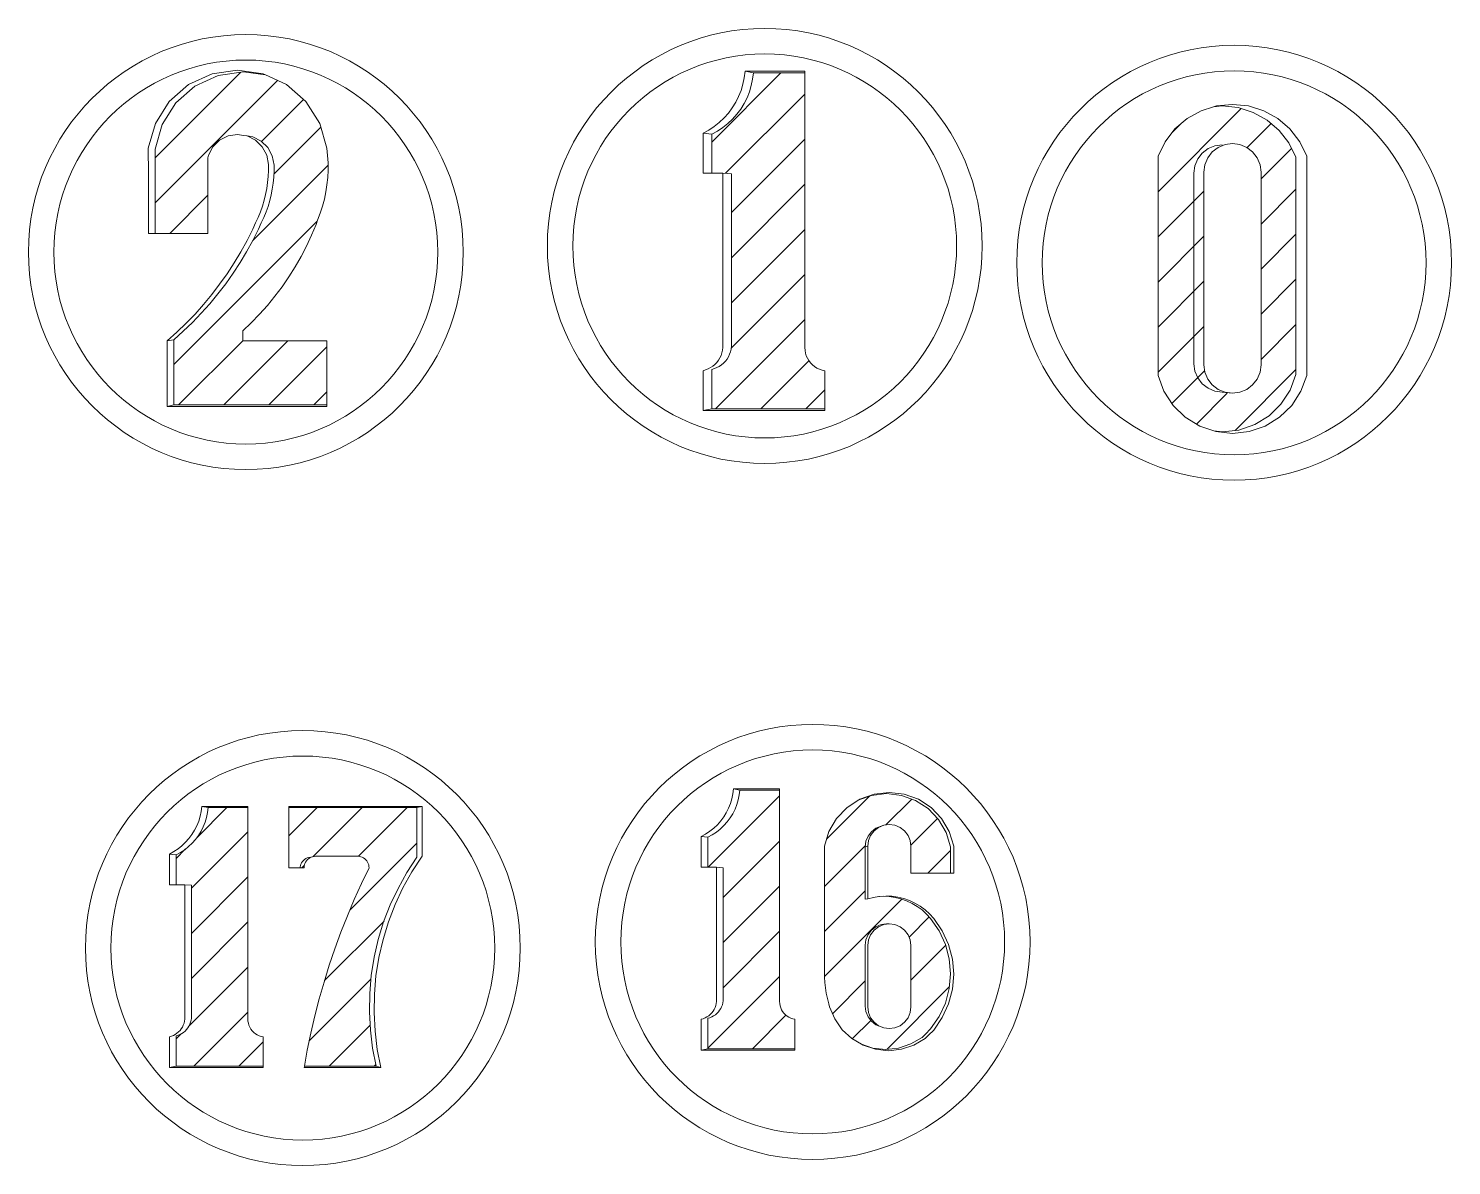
# Model space of a CAD drawing. Header units: inches. Extents: x -1979 to 7680, y -968 to 3127.
# Drawn here: x 2953.9 to 3005.3, y 995.6 to 1036.7 of the extents above; entities that cross this region are included whole.
import ezdxf

# ---------------------------------------------------------------- set-up
doc = ezdxf.new("R2010")
doc.units = ezdxf.units.IN
doc.header["$MEASUREMENT"] = 0
pattern_1 = [(45, (2232.7072, 1574.1366), (-0.8148213, 0.8148213), [])]

msp = doc.modelspace()

# ---------------------------------------------------------------- hatches: boundary and pattern name
at = {"lineweight": 20}
h = msp.add_hatch(dxfattribs=at)
h.set_pattern_fill('ANSI31', color=256, scale=9.218651)
h.set_pattern_definition([(45, (2232.7072, 1574.1366), (-0.8148213, 0.8148213), [])])
h.paths.add_polyline_path([(2964.666, 1025.412), (2961.627, 1025.412), (2961.627, 1025.769), (2961.937, 1026.065), (2962.235, 1026.374), (2962.519, 1026.694), (2962.791, 1027.026), (2963.048, 1027.369), (2963.291, 1027.722), (2963.52, 1028.085), (2963.733, 1028.456), (2963.931, 1028.837), (2964.113, 1029.225), (2964.279, 1029.62), (2964.334, 1029.774), (2964.428, 1030.022), (2964.509, 1030.274), (2964.576, 1030.531), (2964.63, 1030.79), (2964.67, 1031.052), (2964.697, 1031.315), (2964.71, 1031.58), (2964.709, 1031.845), (2964.694, 1032.109), (2964.666, 1032.373), (2964.41, 1033.269), (2963.911, 1034.057), (2963.209, 1034.67), (2962.447, 1035.02), (2961.651, 1035.136), (2960.737, 1035.003), (2959.898, 1034.618), (2959.203, 1034.01), (2958.709, 1033.23), (2958.456, 1032.343), (2958.464, 1031.419), (2958.464, 1029.295), (2960.367, 1029.295), (2960.367, 1032.087), (2960.545, 1032.423), (2960.792, 1032.664), (2961.099, 1032.817), (2961.439, 1032.87), (2961.651, 1032.835), (2961.779, 1032.817), (2961.784, 1032.815), (2961.987, 1032.783), (2962.292, 1032.631), (2962.536, 1032.393), (2962.696, 1032.092), (2962.757, 1031.757), (2962.757, 1031.542), (2962.747, 1031.326), (2962.726, 1031.112), (2962.695, 1030.898), (2962.654, 1030.687), (2962.603, 1030.477), (2962.541, 1030.271), (2962.47, 1030.067), (2962.389, 1029.868), (2962.298, 1029.672), (2962.197, 1029.448), (2961.989, 1029.036), (2961.767, 1028.632), (2961.529, 1028.237), (2961.277, 1027.851), (2961.01, 1027.475), (2960.73, 1027.109), (2960.436, 1026.753), (2960.129, 1026.409), (2959.809, 1026.077), (2959.477, 1025.757), (2959.134, 1025.449), (2959.134, 1023.098), (2964.666, 1023.098)])
h = msp.add_hatch(dxfattribs=at)
h.set_pattern_fill('ANSI31', color=256, scale=9.218651)
h.set_pattern_definition([(45, (2232.7072, 1574.1366), (-0.8148213, 0.8148213), [])])
h.paths.add_polyline_path([(2982.474, 1024.386), (2982.383, 1024.429), (2982.298, 1024.482), (2982.22, 1024.545), (2982.151, 1024.617), (2982.09, 1024.696), (2982.039, 1024.782), (2981.998, 1024.874), (2981.969, 1024.97), (2981.951, 1025.068), (2981.945, 1025.168), (2981.945, 1035.094), (2980.083, 1035.094), (2980.055, 1034.862), (2980.008, 1034.633), (2979.941, 1034.41), (2979.854, 1034.193), (2979.749, 1033.984), (2979.627, 1033.785), (2979.488, 1033.598), (2979.333, 1033.423), (2979.163, 1033.262), (2978.98, 1033.117), (2978.785, 1032.988), (2978.58, 1032.877), (2978.58, 1031.471), (2978.985, 1031.471), (2979.294, 1031.449), (2979.294, 1025.208), (2979.281, 1025.111), (2979.258, 1025.017), (2979.225, 1024.925), (2979.183, 1024.837), (2979.132, 1024.755), (2979.072, 1024.678), (2979.005, 1024.607), (2978.93, 1024.545), (2978.85, 1024.49), (2978.764, 1024.444), (2978.674, 1024.408), (2978.58, 1024.381), (2978.58, 1022.953), (2982.667, 1022.953), (2982.667, 1024.334), (2982.568, 1024.354)])
h = msp.add_hatch(dxfattribs=at)
h.set_pattern_fill('ANSI31', color=256, scale=9.218651, angle=180)
h.set_pattern_definition([(225, (2232.7072, 1574.1366), (0.8148213, -0.8148213), [])])
h.paths.add_polyline_path([(2999.697, 1024.2), (2999.697, 1032.046), (2999.443, 1032.561), (2999.091, 1033.015), (2998.655, 1033.389), (2998.152, 1033.667), (2997.604, 1033.839), (2997.033, 1033.897), (2996.719, 1033.865), (2996.271, 1033.724), (2995.763, 1033.443), (2995.323, 1033.066), (2994.967, 1032.608), (2994.711, 1032.088), (2994.711, 1024.164), (2994.925, 1023.592), (2995.258, 1023.08), (2995.696, 1022.653), (2996.216, 1022.333), (2996.727, 1022.157), (2997.033, 1022.123), (2997.634, 1022.19), (2998.207, 1022.387), (2998.722, 1022.704), (2999.155, 1023.126), (2999.485, 1023.633)])
h.paths.add_polyline_path([(2996.368, 1032.006), (2997.247, 1032.68), (2998.339, 1032.227), (2998.434, 1031.507), (2998.434, 1024.052), (2997.555, 1023.377), (2997.149, 1023.546), (2996.687, 1023.599), (2996.368, 1024.367)], flags=16)
h = msp.add_hatch(dxfattribs=at)
h.set_pattern_fill('ANSI31', color=256, scale=9.218651)
h.set_pattern_definition(pattern_1)
h.paths.add_polyline_path([(2981.437, 1000.939), (2981.368, 1000.972), (2981.302, 1001.013), (2981.242, 1001.061), (2981.189, 1001.117), (2981.142, 1001.178), (2981.103, 1001.244), (2981.071, 1001.315), (2981.049, 1001.388), (2981.035, 1001.464), (2981.031, 1001.541), (2981.031, 1009.181), (2979.597, 1009.181), (2979.576, 1009.003), (2979.539, 1008.827), (2979.487, 1008.655), (2979.421, 1008.488), (2979.34, 1008.327), (2979.246, 1008.174), (2979.139, 1008.03), (2979.019, 1007.895), (2978.889, 1007.772), (2978.748, 1007.66), (2978.598, 1007.561), (2978.44, 1007.475), (2978.44, 1006.393), (2978.752, 1006.393), (2978.99, 1006.376), (2978.99, 1001.571), (2978.98, 1001.497), (2978.962, 1001.424), (2978.937, 1001.354), (2978.904, 1001.286), (2978.865, 1001.223), (2978.819, 1001.163), (2978.767, 1001.109), (2978.71, 1001.061), (2978.648, 1001.019), (2978.582, 1000.984), (2978.512, 1000.956), (2978.44, 1000.935), (2978.44, 999.836), (2981.586, 999.836), (2981.586, 1000.899), (2981.51, 1000.914)])
h = msp.add_hatch(dxfattribs=at)
h.set_pattern_fill('ANSI31', color=256, scale=9.218651)
h.set_pattern_definition(pattern_1)
h.paths.add_polyline_path([(2986.491, 1004.541), (2986.344, 1004.702), (2986.182, 1004.848), (2986.006, 1004.977), (2985.819, 1005.088), (2985.621, 1005.18), (2985.416, 1005.252), (2985.204, 1005.304), (2984.988, 1005.334), (2984.77, 1005.343), (2984.621, 1005.334), (2984.429, 1005.304), (2984.216, 1005.248), (2984.126, 1005.241), (2984.126, 1007.129), (2984.152, 1007.329), (2984.23, 1007.516), (2984.353, 1007.676), (2984.513, 1007.799), (2984.7, 1007.876), (2984.795, 1007.909), (2984.997, 1007.936), (2985.2, 1007.909), (2985.388, 1007.831), (2985.55, 1007.707), (2985.674, 1007.545), (2985.752, 1007.357), (2985.779, 1007.154), (2985.779, 1006.183), (2987.208, 1006.183), (2987.208, 1007.129), (2987.047, 1007.648), (2986.773, 1008.116), (2986.398, 1008.509), (2985.943, 1008.806), (2985.432, 1008.99), (2984.9, 1009.053), (2984.893, 1009.053), (2984.353, 1008.99), (2983.892, 1008.823), (2983.47, 1008.548), (2983.092, 1008.151), (2982.814, 1007.678), (2982.652, 1007.154), (2982.652, 1002.613), (2982.657, 1002.419), (2982.67, 1002.225), (2982.691, 1002.031), (2982.721, 1001.839), (2982.759, 1001.649), (2982.806, 1001.46), (2982.84, 1001.344), (2983.023, 1000.909), (2983.294, 1000.522), (2983.641, 1000.202), (2983.988, 999.997), (2984.403, 999.859), (2984.868, 999.81), (2985.333, 999.859), (2985.777, 1000.006), (2986.179, 1000.244), (2986.305, 1000.36), (2986.491, 1000.55), (2986.797, 1000.994), (2987.023, 1001.485), (2987.161, 1002.007), (2987.208, 1002.545), (2987.161, 1003.083), (2987.023, 1003.605), (2986.797, 1004.096)])
h.paths.add_polyline_path([(2984.152, 1003.774), (2984.23, 1003.961), (2984.353, 1004.121), (2984.513, 1004.244), (2984.7, 1004.321), (2984.9, 1004.348), (2984.997, 1004.346), (2985.2, 1004.319), (2985.388, 1004.241), (2985.55, 1004.117), (2985.674, 1003.955), (2985.752, 1003.767), (2985.779, 1003.564), (2985.779, 1001.344), (2985.752, 1001.141), (2985.674, 1000.953), (2985.55, 1000.791), (2985.388, 1000.667), (2985.2, 1000.589), (2984.997, 1000.562), (2984.795, 1000.589), (2984.7, 1000.627), (2984.606, 1000.667), (2984.513, 1000.704), (2984.353, 1000.827), (2984.23, 1000.988), (2984.152, 1001.174), (2984.126, 1001.375), (2984.126, 1003.574)], flags=16)
h = msp.add_hatch(dxfattribs=at)
h.set_pattern_fill('ANSI31', color=256, scale=9.218651)
h.set_pattern_definition(pattern_1)
h.paths.add_polyline_path([(2962.217, 1000.305), (2962.147, 1000.338), (2962.082, 1000.379), (2962.022, 1000.427), (2961.968, 1000.482), (2961.922, 1000.544), (2961.882, 1000.61), (2961.851, 1000.681), (2961.829, 1000.754), (2961.815, 1000.83), (2961.81, 1000.907), (2961.81, 1008.547), (2960.377, 1008.547), (2960.355, 1008.369), (2960.319, 1008.193), (2960.267, 1008.021), (2960.201, 1007.854), (2960.12, 1007.693), (2960.026, 1007.54), (2959.919, 1007.396), (2959.799, 1007.261), (2959.669, 1007.138), (2959.528, 1007.026), (2959.378, 1006.927), (2959.22, 1006.841), (2959.22, 1005.758), (2959.532, 1005.758), (2959.77, 1005.741), (2959.77, 1000.937), (2959.76, 1000.863), (2959.742, 1000.79), (2959.717, 1000.72), (2959.684, 1000.652), (2959.645, 1000.589), (2959.599, 1000.529), (2959.547, 1000.475), (2959.49, 1000.427), (2959.428, 1000.385), (2959.361, 1000.35), (2959.292, 1000.322), (2959.22, 1000.301), (2959.22, 999.202), (2962.366, 999.202), (2962.366, 1000.265), (2962.29, 1000.28)])
h = msp.add_hatch(dxfattribs=at)
h.set_pattern_fill('ANSI31', color=256, scale=9.218651)
h.set_pattern_definition(pattern_1)
h.paths.add_polyline_path([(2966.272, 1002.486), (2966.376, 1003.139), (2966.526, 1003.783), (2966.72, 1004.415), (2966.958, 1005.032), (2967.239, 1005.63), (2967.561, 1006.208), (2967.923, 1006.761), (2967.923, 1008.547), (2963.29, 1008.547), (2963.29, 1006.371), (2963.702, 1006.371), (2963.706, 1006.429), (2963.741, 1006.532), (2963.801, 1006.622), (2963.883, 1006.693), (2963.98, 1006.741), (2964.007, 1006.747), (2963.955, 1006.729), (2963.907, 1006.705), (2963.862, 1006.675), (2963.822, 1006.64), (2963.786, 1006.599), (2963.756, 1006.555), (2963.732, 1006.506), (2963.715, 1006.455), (2963.704, 1006.402), (2963.702, 1006.371), (2963.846, 1006.371), (2963.851, 1006.453), (2963.886, 1006.557), (2963.947, 1006.648), (2964.029, 1006.72), (2964.127, 1006.768), (2964.208, 1006.784), (2964.262, 1006.788), (2965.819, 1006.788), (2965.917, 1006.768), (2966.014, 1006.72), (2966.095, 1006.647), (2966.155, 1006.556), (2966.189, 1006.453), (2966.193, 1006.371), (2965.918, 1005.799), (2965.657, 1005.221), (2965.41, 1004.636), (2965.177, 1004.046), (2964.959, 1003.45), (2964.755, 1002.849), (2964.566, 1002.243), (2964.392, 1001.633), (2964.233, 1001.018), (2964.089, 1000.4), (2963.96, 999.779), (2963.854, 999.202), (2966.448, 999.202), (2966.32, 999.85), (2966.239, 1000.506), (2966.204, 1001.167), (2966.215, 1001.828)])

# ---------------------------------------------------------------- linework, layer by layer
for p, q in [((2978.58, 1032.877), (2978.58, 1031.471)), ((2978.58, 1022.953), (2982.667, 1022.953)), ((2984.795, 1007.909), (2984.997, 1007.936)), ((2978.44, 1007.475), (2978.44, 1006.393)), ((2959.22, 1006.841), (2959.22, 1005.758)), ((2978.44, 999.836), (2981.586, 999.836)), ((2959.22, 999.202), (2962.366, 999.202)), ((2963.854, 999.202), (2966.448, 999.202))]:
    msp.add_line(p, q, dxfattribs=at)
for points in [[(2958.221, 1029.295), (2958.221, 1031.44), (2958.212, 1032.373), (2958.468, 1033.269), (2958.967, 1034.057), (2959.669, 1034.67), (2960.516, 1035.06), (2961.439, 1035.193), (2962.362, 1035.06), (2962.447, 1035.02), (2963.209, 1034.67), (2963.911, 1034.057), (2964.41, 1033.269), (2964.666, 1032.373), (2964.694, 1032.109), (2964.709, 1031.845), (2964.71, 1031.58), (2964.697, 1031.315), (2964.67, 1031.052), (2964.63, 1030.79), (2964.576, 1030.531), (2964.509, 1030.274), (2964.428, 1030.022), (2964.334, 1029.774), (2964.279, 1029.62), (2964.113, 1029.225), (2963.931, 1028.837), (2963.733, 1028.456), (2963.52, 1028.085), (2963.291, 1027.722), (2963.048, 1027.369), (2962.791, 1027.026), (2962.519, 1026.694), (2962.235, 1026.374), (2961.937, 1026.065), (2961.627, 1025.769), (2961.627, 1025.412), (2964.666, 1025.412), (2964.666, 1023.098), (2964.666, 1023.037), (2958.897, 1023.037)], [(2958.464, 1029.295), (2958.464, 1031.419), (2958.456, 1032.343), (2958.709, 1033.23), (2959.203, 1034.01), (2959.898, 1034.618), (2960.737, 1035.003), (2961.651, 1035.136), (2962.447, 1035.02)], [(2978.264, 1022.891), (2982.667, 1022.891), (2982.667, 1022.953), (2982.667, 1024.334), (2982.568, 1024.354), (2982.474, 1024.386), (2982.383, 1024.429), (2982.298, 1024.482), (2982.22, 1024.545), (2982.151, 1024.617), (2982.09, 1024.696), (2982.039, 1024.782), (2981.998, 1024.874), (2981.969, 1024.97), (2981.951, 1025.068), (2981.945, 1025.168), (2981.945, 1035.094), (2981.945, 1035.152), (2979.782, 1035.152), (2979.754, 1034.918), (2979.706, 1034.687), (2979.638, 1034.461), (2979.551, 1034.242), (2979.445, 1034.031), (2979.321, 1033.83), (2979.181, 1033.641), (2979.024, 1033.464), (2978.853, 1033.302), (2978.668, 1033.156), (2978.472, 1033.026), (2978.264, 1032.913), (2978.264, 1031.471), (2978.58, 1031.471), (2978.985, 1031.471), (2978.985, 1025.168), (2978.972, 1025.071), (2978.949, 1024.975), (2978.916, 1024.883), (2978.873, 1024.794), (2978.822, 1024.711), (2978.761, 1024.633), (2978.693, 1024.562), (2978.618, 1024.499), (2978.537, 1024.444), (2978.45, 1024.398), (2978.359, 1024.361), (2978.264, 1024.334), (2978.264, 1022.891), (2978.58, 1022.953), (2978.58, 1024.381), (2978.674, 1024.408), (2978.764, 1024.444), (2978.85, 1024.49), (2978.93, 1024.545), (2979.005, 1024.607), (2979.072, 1024.678), (2979.132, 1024.755), (2979.183, 1024.837), (2979.225, 1024.925), (2979.258, 1025.017), (2979.281, 1025.111), (2979.294, 1025.208), (2979.294, 1031.449), (2978.985, 1031.471)], [(2978.264, 1032.913), (2978.58, 1032.877), (2978.785, 1032.988), (2978.98, 1033.117), (2979.163, 1033.262), (2979.333, 1033.423), (2979.488, 1033.598), (2979.627, 1033.785), (2979.749, 1033.984), (2979.854, 1034.193), (2979.941, 1034.41), (2980.008, 1034.633), (2980.055, 1034.862), (2980.083, 1035.094)], [(2979.782, 1035.152), (2980.083, 1035.094), (2981.945, 1035.094)], [(2996.719, 1033.865), (2997.033, 1033.897), (2997.604, 1033.839), (2998.152, 1033.667), (2998.655, 1033.389), (2999.091, 1033.015), (2999.443, 1032.561), (2999.697, 1032.046), (2999.697, 1024.2), (2999.485, 1023.633), (2999.155, 1023.126), (2998.722, 1022.704), (2998.207, 1022.387), (2997.634, 1022.19), (2997.033, 1022.123), (2996.727, 1022.157)], [(2958.221, 1029.295), (2958.464, 1029.295), (2960.367, 1029.295), (2960.367, 1032.025), (2960.384, 1032.12), (2960.545, 1032.423), (2960.792, 1032.664), (2961.099, 1032.817), (2961.439, 1032.87), (2961.651, 1032.835), (2961.779, 1032.817), (2961.784, 1032.815)], [(2962.333, 1032.423), (2962.494, 1032.12), (2962.556, 1031.781), (2962.556, 1031.564), (2962.546, 1031.346), (2962.525, 1031.129), (2962.494, 1030.914), (2962.452, 1030.7), (2962.4, 1030.489), (2962.338, 1030.28), (2962.266, 1030.075), (2962.184, 1029.873), (2962.093, 1029.676), (2961.99, 1029.45), (2961.781, 1029.034), (2961.556, 1028.626), (2961.316, 1028.227), (2961.062, 1027.837), (2960.792, 1027.457), (2960.509, 1027.087), (2960.213, 1026.728), (2959.902, 1026.381), (2959.58, 1026.045), (2959.244, 1025.722), (2958.897, 1025.412), (2958.897, 1023.037), (2959.134, 1023.098), (2964.666, 1023.098)], [(2962.333, 1032.423), (2962.087, 1032.664), (2961.784, 1032.815), (2961.987, 1032.783), (2962.292, 1032.631), (2962.536, 1032.393), (2962.696, 1032.092), (2962.757, 1031.757), (2962.757, 1031.542), (2962.747, 1031.326), (2962.726, 1031.112), (2962.695, 1030.898), (2962.654, 1030.687), (2962.603, 1030.477), (2962.541, 1030.271), (2962.47, 1030.067), (2962.389, 1029.868), (2962.298, 1029.672), (2962.197, 1029.448), (2961.989, 1029.036), (2961.767, 1028.632), (2961.529, 1028.237), (2961.277, 1027.851), (2961.01, 1027.475), (2960.73, 1027.109), (2960.436, 1026.753), (2960.129, 1026.409), (2959.809, 1026.077), (2959.477, 1025.757), (2959.134, 1025.449)], [(2997.033, 1032.494), (2996.768, 1032.459), (2996.522, 1032.357), (2996.31, 1032.195), (2996.147, 1031.983), (2996.045, 1031.736), (2996.01, 1031.472), (2996.01, 1024.582), (2996.045, 1024.317), (2996.147, 1024.07), (2996.31, 1023.859), (2996.522, 1023.696), (2996.768, 1023.594), (2997.033, 1023.559), (2997.401, 1023.517), (2997.668, 1023.552), (2997.917, 1023.655), (2998.131, 1023.819), (2998.295, 1024.033), (2998.399, 1024.282), (2998.434, 1024.55), (2998.434, 1031.507)], [(2998.434, 1031.507), (2998.399, 1031.775), (2998.295, 1032.024), (2998.131, 1032.238), (2997.917, 1032.402), (2997.668, 1032.505), (2997.401, 1032.54), (2997.134, 1032.505), (2996.885, 1032.402), (2996.671, 1032.238), (2996.507, 1032.024), (2996.403, 1031.775), (2996.368, 1031.507), (2996.368, 1024.55), (2996.403, 1024.282), (2996.507, 1024.033), (2996.671, 1023.819), (2996.885, 1023.655), (2997.134, 1023.552), (2997.401, 1023.517)], [(2958.897, 1025.412), (2959.134, 1025.449), (2959.134, 1023.098)], [(2978.197, 999.788), (2981.586, 999.788), (2981.586, 999.836), (2981.586, 1000.899), (2981.51, 1000.914), (2981.437, 1000.939), (2981.368, 1000.972), (2981.302, 1001.013), (2981.242, 1001.061), (2981.189, 1001.117), (2981.142, 1001.178), (2981.103, 1001.244), (2981.071, 1001.315), (2981.049, 1001.388), (2981.035, 1001.464), (2981.031, 1001.541), (2981.031, 1009.181), (2981.031, 1009.226), (2979.365, 1009.226), (2979.344, 1009.046), (2979.307, 1008.868), (2979.255, 1008.694), (2979.188, 1008.526), (2979.106, 1008.363), (2979.011, 1008.209), (2978.903, 1008.063), (2978.782, 1007.927), (2978.65, 1007.802), (2978.508, 1007.69), (2978.357, 1007.589), (2978.197, 1007.503), (2978.197, 1006.393), (2978.44, 1006.393), (2978.752, 1006.393), (2978.752, 1001.541), (2978.742, 1001.466), (2978.724, 1001.393), (2978.699, 1001.321), (2978.666, 1001.253), (2978.626, 1001.189), (2978.58, 1001.129), (2978.527, 1001.075), (2978.469, 1001.026), (2978.407, 1000.983), (2978.34, 1000.948), (2978.27, 1000.92), (2978.197, 1000.899), (2978.197, 999.788), (2978.44, 999.836), (2978.44, 1000.935), (2978.512, 1000.956), (2978.582, 1000.984), (2978.648, 1001.019), (2978.71, 1001.061), (2978.767, 1001.109), (2978.819, 1001.163), (2978.865, 1001.223), (2978.904, 1001.286), (2978.937, 1001.354), (2978.962, 1001.424), (2978.98, 1001.497), (2978.99, 1001.571), (2978.99, 1006.376), (2978.752, 1006.393)], [(2979.365, 1009.226), (2979.597, 1009.181), (2981.031, 1009.181)], [(2978.197, 1007.503), (2978.44, 1007.475), (2978.598, 1007.561), (2978.748, 1007.66), (2978.889, 1007.772), (2979.019, 1007.895), (2979.139, 1008.03), (2979.246, 1008.174), (2979.34, 1008.327), (2979.421, 1008.488), (2979.487, 1008.655), (2979.539, 1008.827), (2979.576, 1009.003), (2979.597, 1009.181)], [(2982.759, 1001.649), (2982.721, 1001.839), (2982.691, 1002.031), (2982.67, 1002.225), (2982.657, 1002.419), (2982.652, 1002.613), (2982.652, 1007.154), (2982.814, 1007.678), (2983.092, 1008.151), (2983.47, 1008.548), (2983.892, 1008.823), (2983.929, 1008.848), (2984.445, 1009.034), (2984.99, 1009.097), (2984.997, 1009.097), (2985.535, 1009.034), (2986.05, 1008.848), (2986.51, 1008.548)], [(2983.892, 1008.823), (2984.353, 1008.99), (2984.893, 1009.053), (2984.9, 1009.053), (2985.432, 1008.99), (2985.943, 1008.806), (2986.398, 1008.509), (2986.773, 1008.116), (2987.047, 1007.648), (2987.208, 1007.129), (2987.208, 1006.183)], [(2958.977, 999.154), (2962.366, 999.154), (2962.366, 999.202), (2962.366, 1000.265), (2962.29, 1000.28), (2962.217, 1000.305), (2962.147, 1000.338), (2962.082, 1000.379), (2962.022, 1000.427), (2961.968, 1000.482), (2961.922, 1000.544), (2961.882, 1000.61), (2961.851, 1000.681), (2961.829, 1000.754), (2961.815, 1000.83), (2961.81, 1000.907), (2961.81, 1008.547), (2961.81, 1008.592), (2960.145, 1008.592), (2960.124, 1008.412), (2960.087, 1008.234), (2960.034, 1008.06), (2959.967, 1007.891), (2959.886, 1007.729), (2959.791, 1007.575), (2959.682, 1007.429), (2959.562, 1007.293), (2959.43, 1007.168), (2959.288, 1007.055), (2959.136, 1006.955), (2958.977, 1006.869), (2958.977, 1005.758), (2959.22, 1005.758), (2959.532, 1005.758), (2959.532, 1000.907), (2959.522, 1000.832), (2959.504, 1000.758), (2959.479, 1000.687), (2959.446, 1000.619), (2959.406, 1000.555), (2959.359, 1000.495), (2959.307, 1000.441), (2959.249, 1000.392), (2959.187, 1000.349), (2959.12, 1000.314), (2959.05, 1000.285), (2958.977, 1000.265), (2958.977, 999.154), (2959.22, 999.202), (2959.22, 1000.301), (2959.292, 1000.322), (2959.361, 1000.35), (2959.428, 1000.385), (2959.49, 1000.427), (2959.547, 1000.475), (2959.599, 1000.529), (2959.645, 1000.589), (2959.684, 1000.652), (2959.717, 1000.72), (2959.742, 1000.79), (2959.76, 1000.863), (2959.77, 1000.937), (2959.77, 1005.741), (2959.532, 1005.758)], [(2958.977, 1006.869), (2959.22, 1006.841), (2959.378, 1006.927), (2959.528, 1007.026), (2959.669, 1007.138), (2959.799, 1007.261), (2959.919, 1007.396), (2960.026, 1007.54), (2960.12, 1007.693), (2960.201, 1007.854), (2960.267, 1008.021), (2960.319, 1008.193), (2960.355, 1008.369), (2960.377, 1008.547)], [(2960.145, 1008.592), (2960.377, 1008.547), (2961.81, 1008.547)], [(2968.11, 1008.592), (2967.923, 1008.547), (2963.29, 1008.547)], [(2967.923, 1008.547), (2967.923, 1006.761), (2967.561, 1006.208), (2967.239, 1005.63), (2966.958, 1005.032), (2966.72, 1004.415), (2966.526, 1003.783), (2966.376, 1003.139), (2966.272, 1002.486), (2966.215, 1001.828), (2966.204, 1001.167), (2966.239, 1000.506), (2966.32, 999.85), (2966.448, 999.202), (2966.619, 999.154), (2966.491, 999.809), (2966.408, 1000.472), (2966.373, 1001.139), (2966.384, 1001.806), (2966.442, 1002.471), (2966.547, 1003.131), (2966.698, 1003.781), (2966.894, 1004.419), (2967.135, 1005.042), (2967.418, 1005.646), (2967.744, 1006.229), (2968.11, 1006.788), (2968.11, 1008.592), (2963.29, 1008.592), (2963.29, 1008.547), (2963.29, 1006.371), (2963.702, 1006.371), (2963.846, 1006.371), (2963.849, 1006.426), (2963.86, 1006.479), (2963.877, 1006.531), (2963.901, 1006.58), (2963.932, 1006.625), (2963.968, 1006.666), (2964.009, 1006.702), (2964.054, 1006.732), (2964.103, 1006.756), (2964.154, 1006.774), (2964.208, 1006.784), (2964.262, 1006.788), (2965.783, 1006.788), (2965.837, 1006.784), (2965.89, 1006.773), (2965.941, 1006.756), (2965.99, 1006.732), (2966.035, 1006.701), (2966.075, 1006.665), (2966.11, 1006.624), (2966.14, 1006.579), (2966.164, 1006.53), (2966.18, 1006.479), (2966.19, 1006.425), (2966.193, 1006.371), (2965.918, 1005.799), (2965.657, 1005.221), (2965.41, 1004.636), (2965.177, 1004.046), (2964.959, 1003.45), (2964.755, 1002.849), (2964.566, 1002.243), (2964.392, 1001.633), (2964.233, 1001.018), (2964.089, 1000.4), (2963.96, 999.779), (2963.854, 999.202), (2963.846, 999.154), (2966.619, 999.154)], [(2984.997, 1007.936), (2985.2, 1007.909), (2985.388, 1007.831), (2985.55, 1007.707), (2985.674, 1007.545), (2985.752, 1007.357), (2985.779, 1007.154), (2985.779, 1006.183), (2987.208, 1006.183), (2987.327, 1006.183), (2987.327, 1007.154), (2987.166, 1007.678), (2986.888, 1008.151), (2986.51, 1008.548)], [(2964.059, 1006.757), (2964.007, 1006.747), (2963.955, 1006.729), (2963.907, 1006.705), (2963.862, 1006.675), (2963.822, 1006.64), (2963.786, 1006.599), (2963.756, 1006.555), (2963.732, 1006.506), (2963.715, 1006.455), (2963.704, 1006.402), (2963.702, 1006.371)], [(2984.216, 1005.248), (2984.126, 1005.241), (2984.126, 1007.129)], [(2986.416, 1000.319), (2986.604, 1000.511), (2986.913, 1000.96), (2987.141, 1001.455), (2987.281, 1001.982), (2987.327, 1002.526), (2987.281, 1003.069), (2987.141, 1003.596), (2986.913, 1004.092), (2986.604, 1004.541), (2986.455, 1004.704), (2986.292, 1004.851), (2986.114, 1004.981), (2985.925, 1005.094), (2985.726, 1005.187), (2985.518, 1005.26), (2985.304, 1005.312), (2985.086, 1005.342), (2984.866, 1005.351), (2984.646, 1005.338), (2984.621, 1005.334), (2984.429, 1005.304), (2984.216, 1005.248), (2984.216, 1007.154)], [(2983.988, 999.997), (2984.403, 999.859), (2984.868, 999.81), (2985.333, 999.859), (2985.777, 1000.006), (2986.179, 1000.244), (2986.305, 1000.36), (2986.491, 1000.55), (2986.797, 1000.994), (2987.023, 1001.485), (2987.161, 1002.007), (2987.208, 1002.545), (2987.161, 1003.083), (2987.023, 1003.605), (2986.797, 1004.096), (2986.491, 1004.541), (2986.344, 1004.702), (2986.182, 1004.848), (2986.006, 1004.977), (2985.819, 1005.088), (2985.621, 1005.18), (2985.416, 1005.252), (2985.204, 1005.304), (2984.988, 1005.334), (2984.77, 1005.343), (2984.621, 1005.334)], [(2984.606, 1000.667), (2984.445, 1000.791), (2984.32, 1000.953), (2984.242, 1001.141), (2984.216, 1001.344), (2984.216, 1003.564), (2984.242, 1003.767), (2984.32, 1003.955), (2984.445, 1004.117), (2984.606, 1004.241), (2984.795, 1004.319), (2984.997, 1004.346)], [(2986.416, 1000.319), (2986.289, 1000.202), (2985.882, 999.962), (2985.434, 999.814), (2984.965, 999.763), (2984.496, 999.814), (2984.047, 999.962), (2983.988, 999.997), (2983.641, 1000.202), (2983.294, 1000.522), (2983.023, 1000.909), (2982.84, 1001.344), (2982.806, 1001.46), (2982.759, 1001.649)]]:
    msp.add_lwpolyline(points, dxfattribs=at)
for points in [[(2995.323, 1033.066), (2995.763, 1033.443), (2996.271, 1033.724), (2996.719, 1033.865), (2996.824, 1033.898), (2997.401, 1033.956), (2997.978, 1033.898), (2998.531, 1033.724), (2999.039, 1033.443), (2999.479, 1033.066), (2999.835, 1032.608), (3000.091, 1032.088), (3000.091, 1024.164), (2999.878, 1023.592), (2999.544, 1023.08), (2999.106, 1022.653), (2998.586, 1022.333), (2998.008, 1022.134), (2997.401, 1022.067), (2996.794, 1022.134), (2996.727, 1022.157), (2996.216, 1022.333), (2995.696, 1022.653), (2995.258, 1023.08), (2994.925, 1023.592), (2994.711, 1024.164), (2994.711, 1032.088), (2994.967, 1032.608)], [(2984.216, 1007.154), (2984.242, 1007.357), (2984.32, 1007.545), (2984.445, 1007.707), (2984.606, 1007.831), (2984.795, 1007.909), (2984.7, 1007.876), (2984.513, 1007.799), (2984.353, 1007.676), (2984.23, 1007.516), (2984.152, 1007.329), (2984.126, 1007.129)], [(2985.55, 1000.791), (2985.388, 1000.667), (2985.2, 1000.589), (2984.997, 1000.562), (2984.795, 1000.589), (2984.7, 1000.627), (2984.606, 1000.667), (2984.513, 1000.704), (2984.353, 1000.827), (2984.23, 1000.988), (2984.152, 1001.174), (2984.126, 1001.375), (2984.126, 1003.574), (2984.152, 1003.774), (2984.23, 1003.961), (2984.353, 1004.121), (2984.513, 1004.244), (2984.7, 1004.321), (2984.9, 1004.348), (2984.997, 1004.346), (2985.2, 1004.319), (2985.388, 1004.241), (2985.55, 1004.117), (2985.674, 1003.955), (2985.752, 1003.767), (2985.779, 1003.564), (2985.779, 1001.344), (2985.752, 1001.141), (2985.674, 1000.953)]]:
    msp.add_lwpolyline(points, close=True, dxfattribs=at)
for centre, radius in [((2961.739, 1028.62), 7.858), ((2980.495, 1028.84), 7.858), ((2997.461, 1028.232), 7.858), ((2961.739, 1028.62), 6.936), ((2980.495, 1028.84), 6.936), ((2997.461, 1028.232), 6.936), ((2963.798, 1003.473), 7.858), ((2982.228, 1003.693), 7.858), ((2963.798, 1003.473), 6.936), ((2982.228, 1003.693), 6.936)]:
    msp.add_circle(centre, radius, dxfattribs=at)

doc.saveas('drawing.dxf')
